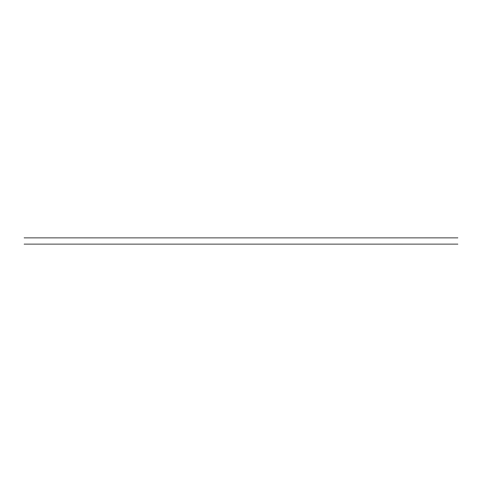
<?xml version="1.0" encoding="UTF-8"?>
<svg xmlns="http://www.w3.org/2000/svg" width="482" height="482" viewBox="0 0 482 482"><rect width="100%" height="100%" fill="white"/><g stroke="black" fill="none" stroke-linecap="round" stroke-linejoin="round"><path stroke-width="0.72" d="M24.1 237.897L43.482 237.897A387.727 0.621 0 0 1 101.184 237.903L380.822 237.903A387.51 0.621 0 0 1 438.524 237.897L457.9 237.897M24.1 244.097L43.482 244.097A387.727 0.621 0 0 1 101.184 244.103L380.822 244.103A387.51 0.621 0 0 1 438.524 244.097L457.9 244.097"/></g></svg>
